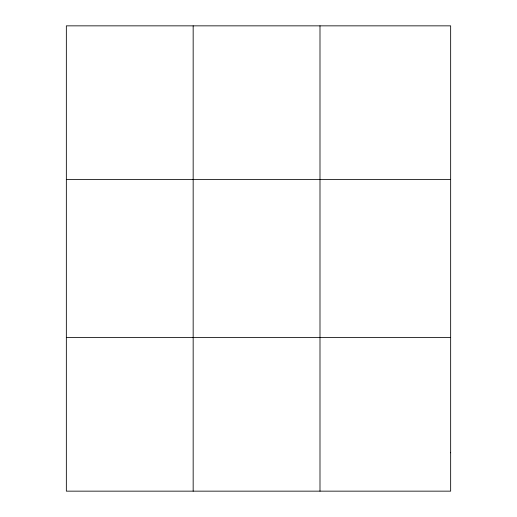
<?xml version="1.0" encoding="UTF-8"?>
<svg xmlns="http://www.w3.org/2000/svg" width="517" height="517" viewBox="0 0 517 517"><rect width="100%" height="100%" fill="white"/><g stroke="black" fill="none" stroke-linecap="round" stroke-linejoin="round"><path stroke-width="0.78" d="M193.164 491.15L193.164 25.85M319.991 491.15L319.991 25.85M66.344 179.399L450.656 179.399M66.344 337.601L450.656 337.601M450.656 452.763L450.656 491.15L66.344 491.15L66.344 25.85L450.656 25.85L450.656 452.763"/></g></svg>
